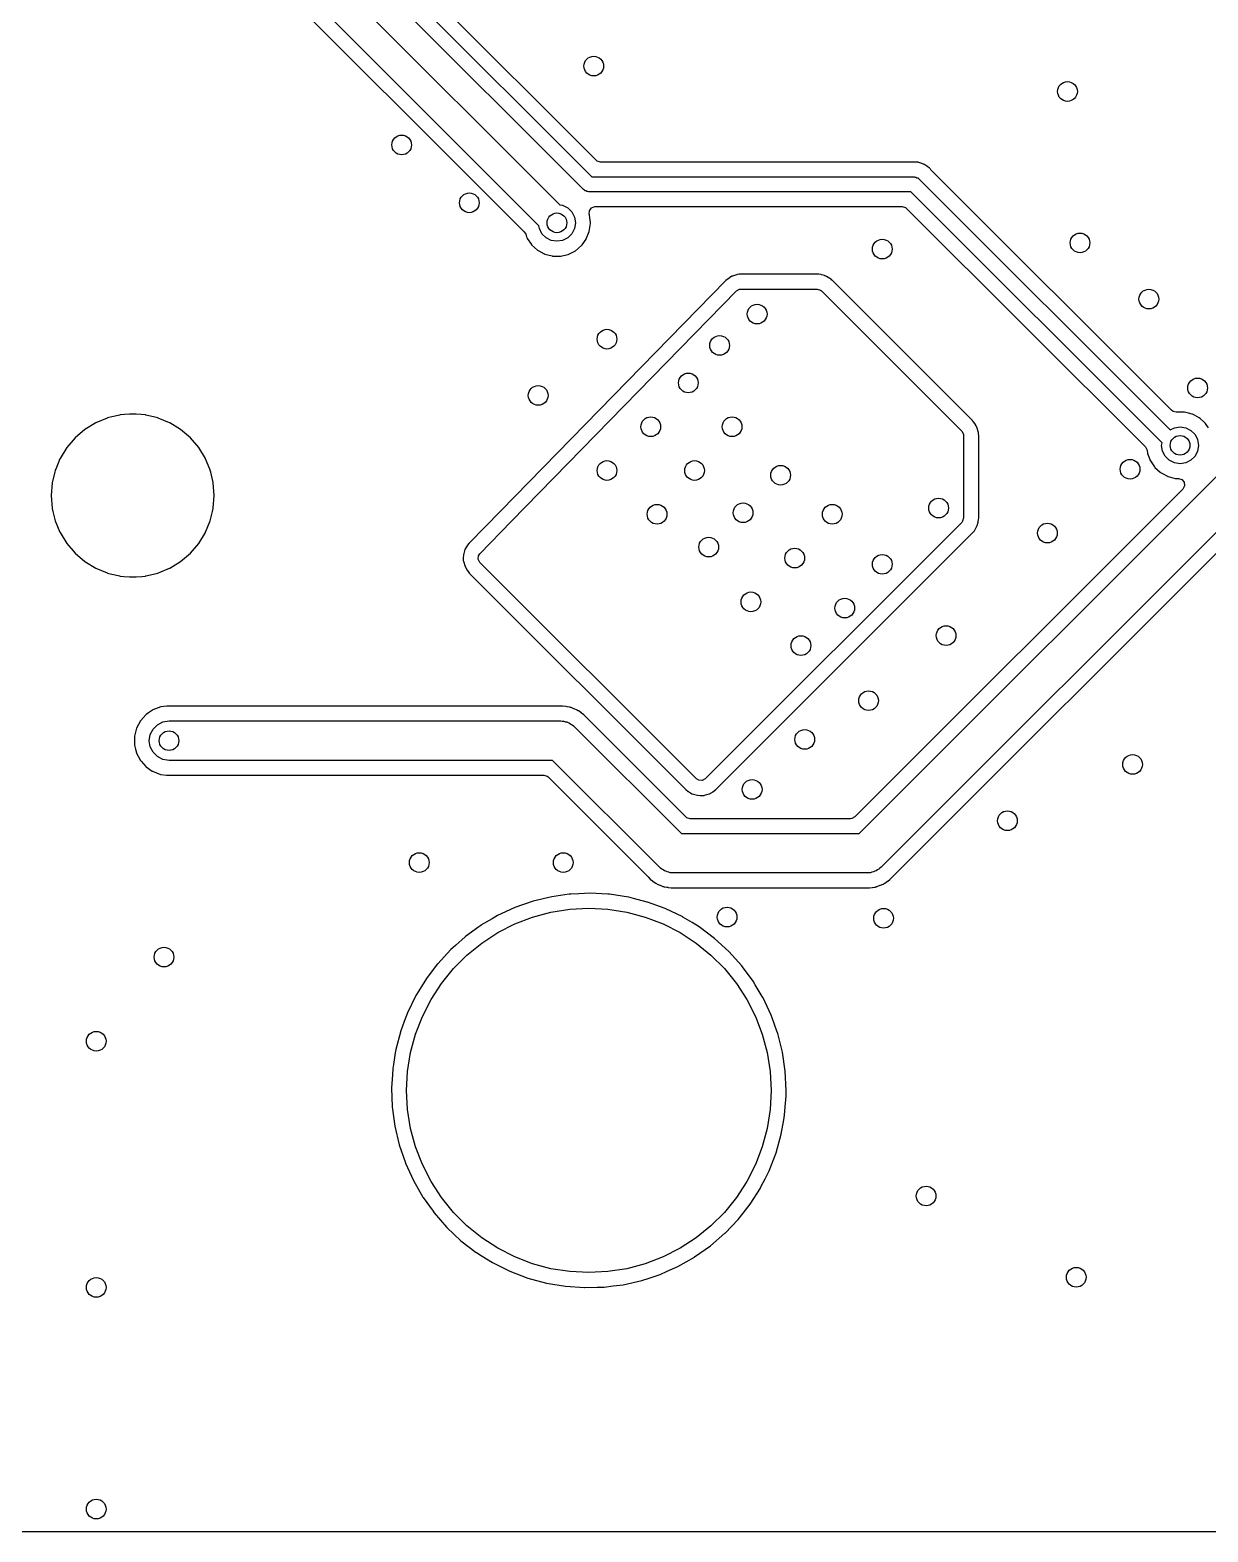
# Model space of a CAD drawing. Extents: x 4.14 to 8.56, y -5.31 to -1.77.
# Drawn here: x 5.459 to 6.4, y -5.314 to -4.113 of the extents above; entities that cross this region are included whole.
import ezdxf

# ---------------------------------------------------------------- set-up
doc = ezdxf.new("R2010")
doc.units = 0
doc.header["$MEASUREMENT"] = 0
doc.layers.add('BLACK', color=7, linetype='CONTINUOUS')

msp = doc.modelspace()

# ---------------------------------------------------------------- linework, layer by layer
at = {"layer": 'BLACK', "linetype": 'CONTINUOUS'}
for p, q in [((5.4992, -3.8695), (5.8823, -4.2526)), ((5.8656, -4.2693), (5.53206, -3.93577)), ((5.90134, -4.2404), (5.5945, -3.93356)), ((5.60565, -3.92801), (5.90796, -4.23031)), ((5.91141, -4.21703), (5.62184, -3.92746)), ((5.53557, -3.956), (5.81856, -4.239)), ((5.91223, -4.2177), (5.91141, -4.21703)), ((5.91491, -4.21848), (5.91223, -4.2177)), ((6.16278, -4.21848), (5.91491, -4.21848)), ((6.16311, -4.21847), (6.16278, -4.21848)), ((6.16339, -4.21839), (6.16311, -4.21847)), ((6.16563, -4.21848), (6.16339, -4.21839)), ((6.16583, -4.21848), (6.16563, -4.21848)), ((6.1679, -4.21848), (6.16583, -4.21848)), ((6.16816, -4.2185), (6.1679, -4.21848)), ((6.16843, -4.21859), (6.16816, -4.2185)), ((6.16872, -4.2186), (6.16843, -4.21859)), ((6.16843, -4.21859), (6.16843, -4.21859)), ((6.16907, -4.21872), (6.16872, -4.2186)), ((6.1709, -4.21937), (6.16907, -4.21872)), ((6.16907, -4.21872), (6.16907, -4.21872)), ((6.17104, -4.21942), (6.1709, -4.21937)), ((6.1721, -4.21975), (6.17104, -4.21942)), ((6.17289, -4.22), (6.1721, -4.21975)), ((6.17325, -4.22011), (6.17289, -4.22)), ((6.17289, -4.22), (6.17289, -4.22)), ((6.17348, -4.22027), (6.17325, -4.22011)), ((6.17375, -4.22037), (6.17348, -4.22027)), ((6.17405, -4.22059), (6.17375, -4.22037)), ((6.17561, -4.22174), (6.17405, -4.22059)), ((6.17405, -4.22059), (6.17405, -4.22059)), ((6.17573, -4.22183), (6.17561, -4.22174)), ((6.17733, -4.22293), (6.17573, -4.22183)), ((6.17763, -4.22315), (6.17733, -4.22293)), ((6.17733, -4.22293), (6.17733, -4.22293)), ((6.17786, -4.22344), (6.17763, -4.22315)), ((6.17846, -4.2242), (6.17786, -4.22344)), ((6.17786, -4.22344), (6.17786, -4.22344)), ((6.17885, -4.22463), (6.17846, -4.2242)), ((6.37107, -4.41685), (6.17885, -4.22463)), ((5.90796, -4.23031), (6.16535, -4.23031)), ((6.16535, -4.23031), (6.16611, -4.23052)), ((6.16611, -4.23052), (6.16688, -4.23052)), ((6.16688, -4.23052), (6.16756, -4.2309)), ((6.16756, -4.2309), (6.16831, -4.23111)), ((6.16831, -4.23111), (6.16886, -4.23166)), ((6.16886, -4.23166), (6.16953, -4.23204)), ((6.16953, -4.23204), (6.37004, -4.43255)), ((5.81856, -4.239), (5.81868, -4.23906)), ((5.81868, -4.23906), (5.82194, -4.24232)), ((5.82194, -4.24232), (5.822, -4.24244)), ((5.822, -4.24244), (5.85386, -4.27429)), ((5.90201, -4.24079), (5.90134, -4.2404)), ((5.90256, -4.24133), (5.90201, -4.24079)), ((5.90331, -4.24154), (5.90256, -4.24133)), ((5.90398, -4.24192), (5.90331, -4.24154)), ((5.90476, -4.24192), (5.90398, -4.24192)), ((5.90551, -4.24213), (5.90476, -4.24192)), ((6.16291, -4.24213), (5.90551, -4.24213)), ((6.36353, -4.44275), (6.16291, -4.24213)), ((5.8823, -4.2526), (5.88456, -4.25296)), ((5.88456, -4.25296), (5.88868, -4.25506)), ((5.88868, -4.25506), (5.89194, -4.25832)), ((5.89194, -4.25832), (5.89404, -4.26244)), ((5.89404, -4.26244), (5.89476, -4.267)), ((5.90585, -4.2601), (5.90598, -4.25731)), ((5.90591, -4.26033), (5.90585, -4.2601)), ((5.90602, -4.26061), (5.90591, -4.26033)), ((5.90598, -4.25731), (5.90759, -4.25503)), ((5.90632, -4.26313), (5.90602, -4.26061)), ((5.90759, -4.25503), (5.91019, -4.25398)), ((5.91019, -4.25398), (5.91067, -4.25396)), ((5.91067, -4.25396), (6.15595, -4.25396)), ((6.15595, -4.25396), (6.15863, -4.25474)), ((6.15863, -4.25474), (6.15946, -4.25541)), ((6.15946, -4.25541), (6.35024, -4.44619)), ((5.85386, -4.27429), (5.85501, -4.27609)), ((5.86596, -4.27156), (5.8656, -4.2693)), ((5.86806, -4.27568), (5.86596, -4.27156)), ((5.89404, -4.27156), (5.89194, -4.27568)), ((5.89476, -4.267), (5.89404, -4.27156)), ((5.90348, -4.27991), (5.90588, -4.27393)), ((5.90588, -4.27393), (5.90678, -4.26756)), ((5.90677, -4.26684), (5.90632, -4.26313)), ((5.90679, -4.267), (5.90677, -4.26684)), ((5.90678, -4.26756), (5.90679, -4.267)), ((5.85501, -4.27609), (5.85578, -4.2782)), ((5.85578, -4.2782), (5.85613, -4.27916)), ((5.85613, -4.27916), (5.8563, -4.27941)), ((5.8563, -4.27941), (5.8563, -4.27941)), ((5.8563, -4.27941), (5.85955, -4.28426)), ((5.85955, -4.28426), (5.85955, -4.28426)), ((5.85955, -4.28426), (5.85972, -4.28451)), ((5.85972, -4.28451), (5.86448, -4.28884)), ((5.87132, -4.27894), (5.86806, -4.27568)), ((5.87544, -4.28104), (5.87132, -4.27894)), ((5.88, -4.28176), (5.87544, -4.28104)), ((5.88456, -4.28104), (5.88, -4.28176)), ((5.88868, -4.27894), (5.88456, -4.28104)), ((5.89194, -4.27568), (5.88868, -4.27894)), ((5.89483, -4.28931), (5.89972, -4.28513)), ((5.89972, -4.28513), (5.90017, -4.28451)), ((5.90017, -4.28451), (5.9033, -4.28015)), ((5.9033, -4.28015), (5.90348, -4.27991)), ((5.9033, -4.28015), (5.9033, -4.28015)), ((5.86448, -4.28884), (5.86551, -4.2894)), ((5.86551, -4.2894), (5.86988, -4.29177)), ((5.86988, -4.29177), (5.86988, -4.29177)), ((5.86988, -4.29177), (5.87014, -4.29191)), ((5.87014, -4.29191), (5.87043, -4.29198)), ((5.87043, -4.29198), (5.87607, -4.29347)), ((5.87607, -4.29347), (5.87607, -4.29347)), ((5.87607, -4.29347), (5.87636, -4.29354)), ((5.87636, -4.29354), (5.87964, -4.29359)), ((5.87964, -4.29359), (5.8825, -4.29364)), ((5.8825, -4.29364), (5.8825, -4.29364)), ((5.8825, -4.29364), (5.8828, -4.29364)), ((5.8828, -4.29364), (5.88309, -4.29358)), ((5.88309, -4.29358), (5.88878, -4.29227)), ((5.88309, -4.29358), (5.88309, -4.29358)), ((5.88878, -4.29227), (5.88907, -4.29221)), ((5.88907, -4.29221), (5.89483, -4.28931)), ((6.01987, -4.30976), (6.01781, -4.31092)), ((6.02009, -4.30964), (6.01987, -4.30976)), ((6.01987, -4.30976), (6.01987, -4.30976)), ((6.02032, -4.30956), (6.02009, -4.30964)), ((6.02439, -4.30825), (6.02032, -4.30956)), ((6.02462, -4.30818), (6.02439, -4.30825)), ((6.02439, -4.30825), (6.02439, -4.30825)), ((6.02573, -4.30805), (6.02462, -4.30818)), ((6.0258, -4.30805), (6.02573, -4.30805)), ((6.02666, -4.308), (6.0258, -4.30805)), ((6.0258, -4.30805), (6.0258, -4.30805)), ((6.02709, -4.30797), (6.02666, -4.308)), ((6.08795, -4.30797), (6.02709, -4.30797)), ((6.08916, -4.30815), (6.08795, -4.30797)), ((6.09116, -4.30843), (6.08916, -4.30815)), ((6.09133, -4.30846), (6.09116, -4.30843)), ((6.09116, -4.30843), (6.09116, -4.30843)), ((6.09286, -4.30891), (6.09133, -4.30846)), ((6.09378, -4.30918), (6.09286, -4.30891)), ((6.09402, -4.30925), (6.09378, -4.30918)), ((6.09378, -4.30918), (6.09378, -4.30918)), ((6.09423, -4.30936), (6.09402, -4.30925)), ((6.09531, -4.30992), (6.09423, -4.30936)), ((6.09423, -4.30936), (6.09423, -4.30936)), ((6.09817, -4.31142), (6.09531, -4.30992)), ((6.01494, -4.31309), (5.83509, -4.49722)), ((5.84369, -4.50563), (6.02354, -4.32149)), ((6.01508, -4.31298), (6.01494, -4.31309)), ((6.01751, -4.31111), (6.01508, -4.31298)), ((6.01508, -4.31298), (6.01508, -4.31298)), ((6.01765, -4.31101), (6.01751, -4.31111)), ((6.01781, -4.31092), (6.01765, -4.31101)), ((6.01781, -4.31092), (6.01781, -4.31092)), ((6.02354, -4.32149), (6.02598, -4.32013)), ((6.02598, -4.32013), (6.02709, -4.32)), ((6.02709, -4.32), (6.08795, -4.32)), ((6.08795, -4.32), (6.09063, -4.32079)), ((6.09063, -4.32079), (6.09145, -4.32145)), ((6.09145, -4.32145), (6.20355, -4.43355)), ((6.099, -4.31209), (6.09817, -4.31142)), ((6.09905, -4.31213), (6.099, -4.31209)), ((6.09979, -4.3128), (6.09905, -4.31213)), ((6.09905, -4.31213), (6.09905, -4.31213)), ((6.09996, -4.31295), (6.09979, -4.3128)), ((6.21205, -4.42504), (6.09996, -4.31295)), ((6.37239, -4.4178), (6.37107, -4.41685)), ((6.37487, -4.41823), (6.37239, -4.4178)), ((6.37487, -4.41827), (6.37487, -4.41823)), ((6.37513, -4.41827), (6.37487, -4.41827)), ((6.3782, -4.41829), (6.37513, -4.41827)), ((6.37513, -4.41827), (6.37513, -4.41827)), ((6.38101, -4.4183), (6.3782, -4.41829)), ((6.38131, -4.4183), (6.38101, -4.4183)), ((6.38101, -4.4183), (6.38101, -4.4183)), ((6.3816, -4.41838), (6.38131, -4.4183)), ((6.38473, -4.41916), (6.3816, -4.41838)), ((6.3816, -4.41838), (6.3816, -4.41838)), ((5.51141, -4.42692), (5.50269, -4.43227)), ((5.51159, -4.42685), (5.51141, -4.42692)), ((5.52068, -4.42308), (5.51159, -4.42685)), ((5.51159, -4.42685), (5.51159, -4.42685)), ((5.52086, -4.42301), (5.52068, -4.42308)), ((5.52068, -4.42308), (5.52068, -4.42308)), ((5.52434, -4.42217), (5.52086, -4.42301)), ((5.53061, -4.42067), (5.52434, -4.42217)), ((5.5308, -4.42062), (5.53061, -4.42067)), ((5.53061, -4.42067), (5.53061, -4.42067)), ((5.53435, -4.42034), (5.5308, -4.42062)), ((5.53835, -4.42003), (5.53435, -4.42034)), ((5.53845, -4.42002), (5.53835, -4.42003)), ((5.53835, -4.42003), (5.53835, -4.42003)), ((5.54355, -4.42002), (5.53845, -4.42002)), ((5.54365, -4.42003), (5.54355, -4.42002)), ((5.54765, -4.42034), (5.54365, -4.42003)), ((5.54365, -4.42003), (5.54365, -4.42003)), ((5.5512, -4.42062), (5.54765, -4.42034)), ((5.55139, -4.42067), (5.5512, -4.42062)), ((5.55766, -4.42217), (5.55139, -4.42067)), ((5.55139, -4.42067), (5.55139, -4.42067)), ((5.56114, -4.42301), (5.55766, -4.42217)), ((5.56132, -4.42308), (5.56114, -4.42301)), ((5.57041, -4.42685), (5.56132, -4.42308)), ((5.56132, -4.42308), (5.56132, -4.42308)), ((5.57059, -4.42692), (5.57041, -4.42685)), ((5.57041, -4.42685), (5.57041, -4.42685)), ((5.57931, -4.43227), (5.57059, -4.42692)), ((6.21216, -4.42518), (6.21205, -4.42504)), ((6.21272, -4.42593), (6.21216, -4.42518)), ((6.21216, -4.42518), (6.21216, -4.42518)), ((6.2141, -4.42778), (6.21272, -4.42593)), ((6.21419, -4.42794), (6.2141, -4.42778)), ((6.21496, -4.42935), (6.21419, -4.42794)), ((6.21419, -4.42794), (6.21419, -4.42794)), ((6.21544, -4.43024), (6.21496, -4.42935)), ((6.21685, -4.43471), (6.21544, -4.43024)), ((6.37339, -4.43084), (6.37795, -4.43012)), ((6.37795, -4.43012), (6.38251, -4.43084)), ((6.38755, -4.41987), (6.38473, -4.41916)), ((6.38782, -4.42001), (6.38755, -4.41987)), ((6.38936, -4.42083), (6.38782, -4.42001)), ((6.38782, -4.42001), (6.38782, -4.42001)), ((6.39324, -4.42288), (6.38936, -4.42083)), ((6.39397, -4.42353), (6.39324, -4.42288)), ((6.39698, -4.42621), (6.39397, -4.42353)), ((6.39805, -4.42717), (6.39698, -4.42621)), ((6.39822, -4.42741), (6.39805, -4.42717)), ((6.4006, -4.43088), (6.39822, -4.42741)), ((6.39822, -4.42741), (6.39822, -4.42741)), ((5.49491, -4.43891), (5.48827, -4.44669)), ((5.50269, -4.43227), (5.49491, -4.43891)), ((5.58709, -4.43891), (5.57931, -4.43227)), ((5.59373, -4.44669), (5.58709, -4.43891)), ((6.20355, -4.43355), (6.20489, -4.436)), ((6.20489, -4.436), (6.205, -4.43705)), ((6.205, -4.43705), (6.205, -4.50295)), ((6.21696, -4.43577), (6.21685, -4.43471)), ((6.21703, -4.43705), (6.21696, -4.43577)), ((6.21703, -4.50295), (6.21703, -4.43705)), ((6.37004, -4.43255), (6.37339, -4.43084)), ((6.38251, -4.43084), (6.38663, -4.43294)), ((6.38663, -4.43294), (6.3899, -4.4362)), ((6.3899, -4.4362), (6.39199, -4.44032)), ((6.39199, -4.44032), (6.39272, -4.44488)), ((5.48827, -4.44669), (5.48292, -4.45541)), ((5.59908, -4.45541), (5.59373, -4.44669)), ((6.12148, -4.75525), (6.42655, -4.45018)), ((6.35024, -4.44619), (6.35158, -4.44865)), ((6.35158, -4.44865), (6.35167, -4.44916)), ((6.35167, -4.44916), (6.35187, -4.451)), ((6.35187, -4.451), (6.35197, -4.45128)), ((6.35197, -4.45128), (6.35197, -4.45128)), ((6.35197, -4.45128), (6.35348, -4.45541)), ((6.36319, -4.44488), (6.36353, -4.44275)), ((6.36391, -4.44944), (6.36319, -4.44488)), ((6.36601, -4.45356), (6.36391, -4.44944)), ((6.36927, -4.45683), (6.36601, -4.45356)), ((6.3899, -4.45356), (6.38663, -4.45683)), ((6.39199, -4.44944), (6.3899, -4.45356)), ((6.39272, -4.44488), (6.39199, -4.44944)), ((5.47867, -4.46626), (5.47667, -4.47461)), ((5.47901, -4.46486), (5.47867, -4.46626)), ((5.47945, -4.4638), (5.47901, -4.46486)), ((5.48285, -4.45559), (5.47945, -4.4638)), ((5.48292, -4.45541), (5.48285, -4.45559)), ((5.48285, -4.45559), (5.48285, -4.45559)), ((5.59915, -4.45559), (5.59908, -4.45541)), ((5.60255, -4.4638), (5.59915, -4.45559)), ((5.59915, -4.45559), (5.59915, -4.45559)), ((5.60299, -4.46486), (5.60255, -4.4638)), ((5.60333, -4.46626), (5.60299, -4.46486)), ((5.60533, -4.47461), (5.60333, -4.46626)), ((6.35348, -4.45541), (6.35408, -4.45704)), ((6.35408, -4.45704), (6.35425, -4.45729)), ((6.35425, -4.45729), (6.35425, -4.45729)), ((6.35425, -4.45729), (6.35751, -4.46214)), ((6.35751, -4.46214), (6.35751, -4.46214)), ((6.35751, -4.46214), (6.35767, -4.46239)), ((6.35767, -4.46239), (6.35789, -4.46259)), ((6.35789, -4.46259), (6.36196, -4.46629)), ((6.36196, -4.46629), (6.36243, -4.46672)), ((6.36243, -4.46672), (6.36392, -4.46752)), ((6.37339, -4.45892), (6.36927, -4.45683)), ((6.37795, -4.45965), (6.37339, -4.45892)), ((6.38251, -4.45892), (6.37795, -4.45965)), ((6.38663, -4.45683), (6.38251, -4.45892)), ((5.47662, -4.4748), (5.47582, -4.485)), ((5.47667, -4.47461), (5.47662, -4.4748)), ((5.47667, -4.47461), (5.47667, -4.47461)), ((5.60538, -4.4748), (5.60533, -4.47461)), ((5.60533, -4.47461), (5.60533, -4.47461)), ((5.60618, -4.485), (5.60538, -4.4748)), ((6.36392, -4.46752), (6.36783, -4.46965)), ((6.36783, -4.46965), (6.36783, -4.46965)), ((6.36783, -4.46965), (6.36809, -4.46979)), ((6.36809, -4.46979), (6.36838, -4.46987)), ((6.36838, -4.46987), (6.37403, -4.47135)), ((6.37403, -4.47135), (6.37403, -4.47135)), ((6.37403, -4.47135), (6.37432, -4.47142)), ((6.37432, -4.47142), (6.3762, -4.47145)), ((6.3762, -4.47145), (6.37664, -4.47146)), ((6.37664, -4.47146), (6.37931, -4.47229)), ((6.37931, -4.47229), (6.38111, -4.47443)), ((6.38146, -4.4772), (6.38007, -4.47993)), ((6.38111, -4.47443), (6.38146, -4.4772)), ((5.47582, -4.485), (5.47662, -4.4952)), ((5.60538, -4.4952), (5.60618, -4.485)), ((6.38007, -4.47993), (6.11803, -4.74197)), ((6.44071, -4.48056), (6.13914, -4.78214)), ((5.47662, -4.4952), (5.47667, -4.49539)), ((5.47667, -4.49539), (5.47667, -4.49539)), ((5.47667, -4.49539), (5.47724, -4.49779)), ((5.47724, -4.49779), (5.47901, -4.50514)), ((5.60299, -4.50514), (5.60476, -4.49779)), ((5.60476, -4.49779), (5.60533, -4.49539)), ((5.60533, -4.49539), (5.60538, -4.4952)), ((5.60533, -4.49539), (5.60533, -4.49539)), ((5.83509, -4.49722), (5.80982, -4.52309)), ((5.47901, -4.50514), (5.47908, -4.50532)), ((5.47908, -4.50532), (5.47908, -4.50532)), ((5.47908, -4.50532), (5.48284, -4.51439)), ((5.48284, -4.51439), (5.48292, -4.51459)), ((5.48292, -4.51459), (5.48827, -4.52331)), ((5.59373, -4.52331), (5.59908, -4.51459)), ((5.59908, -4.51459), (5.59916, -4.51439)), ((5.59916, -4.51439), (5.60292, -4.50532)), ((5.60292, -4.50532), (5.60299, -4.50514)), ((5.60292, -4.50532), (5.60292, -4.50532)), ((5.81843, -4.53149), (5.84369, -4.50563)), ((6.20355, -4.50645), (5.99851, -4.71149)), ((6.14818, -4.78982), (6.43228, -4.50573)), ((6.20421, -4.50563), (6.20355, -4.50645)), ((6.205, -4.50295), (6.20421, -4.50563)), ((6.2121, -4.51491), (6.21287, -4.51405)), ((6.21287, -4.51405), (6.21291, -4.514)), ((6.21287, -4.51405), (6.21287, -4.51405)), ((6.21291, -4.514), (6.21358, -4.51317)), ((6.21358, -4.51317), (6.21575, -4.50902)), ((6.21575, -4.50902), (6.21654, -4.50633)), ((6.21654, -4.50633), (6.21663, -4.50573)), ((6.21663, -4.50573), (6.21683, -4.50435)), ((6.21683, -4.50435), (6.21703, -4.50295)), ((5.48827, -4.52331), (5.49491, -4.53109)), ((5.58709, -4.53109), (5.59373, -4.52331)), ((5.80721, -4.52672), (5.80717, -4.52678)), ((5.8082, -4.52516), (5.80721, -4.52672)), ((5.80827, -4.52505), (5.8082, -4.52516)), ((5.8082, -4.52516), (5.8082, -4.52516)), ((5.80982, -4.52309), (5.80827, -4.52505)), ((6.00701, -4.72), (6.21205, -4.51496)), ((6.21205, -4.51496), (6.2121, -4.51491)), ((5.49491, -4.53109), (5.50269, -4.53773)), ((5.50269, -4.53773), (5.51141, -4.54308)), ((5.57059, -4.54308), (5.57931, -4.53773)), ((5.57931, -4.53773), (5.58233, -4.53516)), ((5.58233, -4.53516), (5.58709, -4.53109)), ((5.80533, -4.53237), (5.80513, -4.53516)), ((5.80513, -4.53516), (5.80513, -4.53528)), ((5.80513, -4.53528), (5.80519, -4.53706)), ((5.80513, -4.53528), (5.80513, -4.53528)), ((5.80519, -4.53706), (5.8052, -4.53758)), ((5.8052, -4.53758), (5.80657, -4.54178)), ((5.80645, -4.52809), (5.80533, -4.53237)), ((5.80711, -4.52689), (5.80645, -4.52809)), ((5.80713, -4.52685), (5.80711, -4.52689)), ((5.80717, -4.52678), (5.80713, -4.52685)), ((5.80713, -4.52685), (5.80713, -4.52685)), ((5.81713, -4.53601), (5.81733, -4.53323)), ((5.81847, -4.53847), (5.81713, -4.53601)), ((5.81733, -4.53323), (5.81843, -4.53149)), ((5.99149, -4.71149), (5.81847, -4.53847)), ((5.51141, -4.54308), (5.51159, -4.54315)), ((5.51159, -4.54315), (5.51159, -4.54315)), ((5.51159, -4.54315), (5.52047, -4.54683)), ((5.52047, -4.54683), (5.52086, -4.54699)), ((5.52086, -4.54699), (5.52434, -4.54783)), ((5.52434, -4.54783), (5.53061, -4.54933)), ((5.53061, -4.54933), (5.53061, -4.54933)), ((5.53061, -4.54933), (5.5308, -4.54938)), ((5.5308, -4.54938), (5.53378, -4.54961)), ((5.53378, -4.54961), (5.53835, -4.54997)), ((5.53835, -4.54997), (5.53835, -4.54997)), ((5.53835, -4.54997), (5.53845, -4.54998)), ((5.53845, -4.54998), (5.54355, -4.54998)), ((5.54355, -4.54998), (5.54365, -4.54997)), ((5.54365, -4.54997), (5.54822, -4.54961)), ((5.54365, -4.54997), (5.54365, -4.54997)), ((5.54822, -4.54961), (5.5512, -4.54938)), ((5.5512, -4.54938), (5.55139, -4.54933)), ((5.55139, -4.54933), (5.55766, -4.54783)), ((5.55139, -4.54933), (5.55139, -4.54933)), ((5.55766, -4.54783), (5.56114, -4.54699)), ((5.56114, -4.54699), (5.56153, -4.54683)), ((5.56153, -4.54683), (5.57041, -4.54315)), ((5.57041, -4.54315), (5.57059, -4.54308)), ((5.57041, -4.54315), (5.57041, -4.54315)), ((5.80657, -4.54178), (5.80791, -4.54423)), ((5.80791, -4.54423), (5.80802, -4.54437)), ((5.80802, -4.54437), (5.80986, -4.54683)), ((5.80986, -4.54683), (5.80986, -4.54683)), ((5.80986, -4.54683), (5.80996, -4.54697)), ((5.80996, -4.54697), (5.98299, -4.72)), ((5.55353, -4.65885), (5.55163, -4.66016)), ((5.55688, -4.65655), (5.55353, -4.65885)), ((5.55713, -4.65638), (5.55688, -4.65655)), ((5.56337, -4.65402), (5.55713, -4.65638)), ((5.56833, -4.65342), (5.56337, -4.65402)), ((5.88204, -4.65342), (5.56833, -4.65342)), ((5.88233, -4.65341), (5.88204, -4.65342)), ((5.88445, -4.65329), (5.88233, -4.65341)), ((5.88474, -4.65327), (5.88445, -4.65329)), ((5.88445, -4.65329), (5.88445, -4.65329)), ((5.88504, -4.65333), (5.88474, -4.65327)), ((5.88719, -4.65373), (5.88504, -4.65333)), ((5.88744, -4.65377), (5.88719, -4.65373)), ((5.88815, -4.65386), (5.88744, -4.65377)), ((5.88991, -4.65409), (5.88815, -4.65386)), ((5.89019, -4.6542), (5.88991, -4.65409)), ((5.89032, -4.65423), (5.89019, -4.6542)), ((5.89088, -4.6544), (5.89032, -4.65423)), ((5.89101, -4.65444), (5.89088, -4.6544)), ((5.89131, -4.65449), (5.89101, -4.65444)), ((5.89357, -4.65551), (5.89131, -4.65449)), ((5.89381, -4.65561), (5.89357, -4.65551)), ((5.89613, -4.65652), (5.89381, -4.65561)), ((5.89637, -4.65669), (5.89613, -4.65652)), ((5.89649, -4.65675), (5.89637, -4.65669)), ((5.897, -4.65704), (5.89649, -4.65675)), ((5.89712, -4.65711), (5.897, -4.65704)), ((5.89739, -4.65724), (5.89712, -4.65711)), ((5.89763, -4.65742), (5.89739, -4.65724)), ((5.89935, -4.65877), (5.89763, -4.65742)), ((5.89763, -4.65742), (5.89763, -4.65742)), ((5.89956, -4.65893), (5.89935, -4.65877)), ((5.54719, -4.66514), (5.54406, -4.67104)), ((5.54739, -4.66492), (5.54719, -4.66514)), ((5.55143, -4.66038), (5.54739, -4.66492)), ((5.54739, -4.66492), (5.54739, -4.66492)), ((5.55163, -4.66016), (5.55143, -4.66038)), ((5.55143, -4.66038), (5.55143, -4.66038)), ((5.55726, -4.67174), (5.56074, -4.66826)), ((5.56074, -4.66826), (5.56513, -4.66602)), ((5.56513, -4.66602), (5.57, -4.66525)), ((5.57, -4.66525), (5.883, -4.66525)), ((5.883, -4.66525), (5.88422, -4.66545)), ((5.88422, -4.66545), (5.88546, -4.66545)), ((5.88546, -4.66545), (5.88664, -4.66583)), ((5.88664, -4.66583), (5.88787, -4.66602)), ((5.88787, -4.66602), (5.88897, -4.66659)), ((5.88897, -4.66659), (5.89015, -4.66697)), ((5.89015, -4.66697), (5.89115, -4.6677)), ((5.89115, -4.6677), (5.89226, -4.66826)), ((5.89226, -4.66826), (5.89313, -4.66914)), ((5.89313, -4.66914), (5.89414, -4.66986)), ((5.89414, -4.66986), (5.97952, -4.75525)), ((5.90159, -4.66035), (5.89956, -4.65893)), ((5.90179, -4.66058), (5.90159, -4.66035)), ((5.90307, -4.66205), (5.90179, -4.66058)), ((5.9033, -4.6623), (5.90307, -4.66205)), ((5.98297, -4.74197), (5.9033, -4.6623)), ((5.54243, -4.6797), (5.5424, -4.68419)), ((5.54244, -4.67782), (5.54243, -4.6797)), ((5.54406, -4.67104), (5.54244, -4.67752)), ((5.54244, -4.67752), (5.54244, -4.67782)), ((5.54244, -4.67782), (5.54244, -4.67782)), ((5.55425, -4.681), (5.55502, -4.67613)), ((5.55502, -4.68587), (5.55425, -4.681)), ((5.55502, -4.67613), (5.55726, -4.67174)), ((5.5424, -4.68419), (5.54247, -4.68448)), ((5.54247, -4.68448), (5.54247, -4.68448)), ((5.54247, -4.68448), (5.54327, -4.6878)), ((5.54327, -4.6878), (5.54396, -4.69068)), ((5.54396, -4.69068), (5.5441, -4.69095)), ((5.5441, -4.69095), (5.5441, -4.69095)), ((5.5441, -4.69095), (5.54689, -4.69635)), ((5.55726, -4.69026), (5.55502, -4.68587)), ((5.56074, -4.69374), (5.55726, -4.69026)), ((5.56513, -4.69598), (5.56074, -4.69374)), ((5.54689, -4.69635), (5.54702, -4.69662)), ((5.54702, -4.69662), (5.54722, -4.69684)), ((5.54722, -4.69684), (5.54722, -4.69684)), ((5.54722, -4.69684), (5.54764, -4.69732)), ((5.54764, -4.69732), (5.55141, -4.70165)), ((5.55141, -4.70165), (5.55166, -4.70182)), ((5.55166, -4.70182), (5.55663, -4.70531)), ((5.55663, -4.70531), (5.55663, -4.70531)), ((5.55663, -4.70531), (5.55687, -4.70548)), ((5.55687, -4.70548), (5.56309, -4.70791)), ((5.57, -4.69675), (5.56513, -4.69598)), ((5.87648, -4.69675), (5.57, -4.69675)), ((5.96186, -4.78214), (5.87648, -4.69675)), ((5.56309, -4.70791), (5.56339, -4.70795)), ((5.56339, -4.70795), (5.56339, -4.70795)), ((5.56339, -4.70795), (5.56802, -4.70856)), ((5.56802, -4.70856), (5.56818, -4.70858)), ((5.56818, -4.70858), (5.86952, -4.70858)), ((5.86952, -4.70858), (5.8722, -4.70937)), ((5.8722, -4.70937), (5.87303, -4.71003)), ((5.87303, -4.71003), (5.9527, -4.7897)), ((5.99327, -4.71263), (5.99149, -4.71149)), ((5.99605, -4.71283), (5.99327, -4.71263)), ((5.99851, -4.71149), (5.99605, -4.71283)), ((5.98299, -4.72), (5.98499, -4.72161)), ((5.98499, -4.72161), (5.9851, -4.72168)), ((5.9851, -4.72168), (5.9851, -4.72168)), ((5.9851, -4.72168), (5.98567, -4.72205)), ((5.98567, -4.72205), (5.98676, -4.72275)), ((5.98676, -4.72275), (5.98683, -4.72279)), ((5.98683, -4.72279), (5.98683, -4.72279)), ((5.98683, -4.72279), (5.98786, -4.72336)), ((5.98786, -4.72336), (5.98786, -4.72336)), ((5.98786, -4.72336), (5.98813, -4.72351)), ((5.98813, -4.72351), (5.99241, -4.72463)), ((5.99241, -4.72463), (5.99435, -4.72477)), ((5.99435, -4.72477), (5.99507, -4.72482)), ((5.99507, -4.72482), (5.99507, -4.72482)), ((5.99507, -4.72482), (5.9952, -4.72483)), ((5.9952, -4.72483), (5.99532, -4.72483)), ((5.99532, -4.72483), (5.99726, -4.72477)), ((5.99532, -4.72483), (5.99532, -4.72483)), ((5.99726, -4.72477), (5.99762, -4.72476)), ((5.99726, -4.72477), (5.99726, -4.72477)), ((5.99762, -4.72476), (5.99796, -4.72465)), ((5.99796, -4.72465), (6.0016, -4.72346)), ((6.0016, -4.72346), (6.00182, -4.72339)), ((6.00182, -4.72339), (6.00427, -4.72205)), ((6.00427, -4.72205), (6.00465, -4.72177)), ((6.00465, -4.72177), (6.00687, -4.7201)), ((6.00687, -4.7201), (6.00701, -4.72)), ((6.00687, -4.7201), (6.00687, -4.7201)), ((5.9838, -4.74263), (5.98297, -4.74197)), ((5.98648, -4.74342), (5.9838, -4.74263)), ((6.11803, -4.74197), (6.11558, -4.74331)), ((6.11452, -4.74342), (5.98648, -4.74342)), ((6.11558, -4.74331), (6.11452, -4.74342)), ((5.97952, -4.75525), (6.12148, -4.75525)), ((5.9527, -4.7897), (5.95293, -4.78995)), ((5.95293, -4.78995), (5.95441, -4.79165)), ((5.96287, -4.78286), (5.96186, -4.78214)), ((5.96374, -4.78374), (5.96287, -4.78286)), ((5.96485, -4.7843), (5.96374, -4.78374)), ((5.96585, -4.78503), (5.96485, -4.7843)), ((5.96703, -4.78541), (5.96585, -4.78503)), ((5.96813, -4.78598), (5.96703, -4.78541)), ((5.96936, -4.78617), (5.96813, -4.78598)), ((5.97054, -4.78655), (5.96936, -4.78617)), ((5.97178, -4.78655), (5.97054, -4.78655)), ((5.973, -4.78675), (5.97178, -4.78655)), ((6.128, -4.78675), (5.973, -4.78675)), ((6.12922, -4.78655), (6.128, -4.78675)), ((6.13046, -4.78655), (6.12922, -4.78655)), ((6.13164, -4.78617), (6.13046, -4.78655)), ((6.13287, -4.78598), (6.13164, -4.78617)), ((6.13397, -4.78541), (6.13287, -4.78598)), ((6.13515, -4.78503), (6.13397, -4.78541)), ((6.13615, -4.7843), (6.13515, -4.78503)), ((6.13726, -4.78374), (6.13615, -4.7843)), ((6.13813, -4.78286), (6.13726, -4.78374)), ((6.13914, -4.78214), (6.13813, -4.78286)), ((6.14637, -4.79184), (6.14798, -4.79003)), ((6.14798, -4.79003), (6.14818, -4.78982)), ((5.90661, -4.80294), (5.90649, -4.80295)), ((5.92067, -4.80373), (5.90661, -4.80294)), ((5.95441, -4.79165), (5.95644, -4.79307)), ((5.95644, -4.79307), (5.95665, -4.79323)), ((5.95665, -4.79323), (5.95861, -4.79476)), ((5.95861, -4.79476), (5.95888, -4.79489)), ((5.95888, -4.79489), (5.959, -4.79496)), ((5.959, -4.79496), (5.95951, -4.79525)), ((5.95951, -4.79525), (5.95963, -4.79531)), ((5.95963, -4.79531), (5.95987, -4.79548)), ((5.95987, -4.79548), (5.96015, -4.79559)), ((5.96015, -4.79559), (5.96015, -4.79559)), ((5.96015, -4.79559), (5.96219, -4.79639)), ((5.96219, -4.79639), (5.96243, -4.79649)), ((5.96243, -4.79649), (5.96255, -4.79654)), ((5.96255, -4.79654), (5.96469, -4.79751)), ((5.96469, -4.79751), (5.96499, -4.79756)), ((5.96499, -4.79756), (5.96511, -4.7976)), ((5.96511, -4.7976), (5.96568, -4.79777)), ((5.96568, -4.79777), (5.96581, -4.7978)), ((5.96581, -4.7978), (5.96609, -4.79791)), ((5.96609, -4.79791), (5.96785, -4.79814)), ((5.96785, -4.79814), (5.96856, -4.79823)), ((5.96856, -4.79823), (5.96881, -4.79827)), ((5.96881, -4.79827), (5.96904, -4.79832)), ((5.96904, -4.79832), (5.97126, -4.79873)), ((5.97126, -4.79873), (5.97155, -4.79871)), ((5.97155, -4.79871), (5.97367, -4.79859)), ((5.97155, -4.79871), (5.97155, -4.79871)), ((5.97367, -4.79859), (5.97396, -4.79858)), ((5.97396, -4.79858), (6.12687, -4.79858)), ((6.12687, -4.79858), (6.12721, -4.79859)), ((6.12721, -4.79859), (6.12916, -4.79872)), ((6.12916, -4.79872), (6.12916, -4.79872)), ((6.12916, -4.79872), (6.12945, -4.79874)), ((6.12945, -4.79874), (6.12975, -4.79869)), ((6.12975, -4.79869), (6.1319, -4.79832)), ((6.12975, -4.79869), (6.12975, -4.79869)), ((6.1319, -4.79832), (6.13216, -4.79828)), ((6.13216, -4.79828), (6.13375, -4.79809)), ((6.13375, -4.79809), (6.13463, -4.79798)), ((6.13463, -4.79798), (6.13491, -4.79787)), ((6.13491, -4.79787), (6.13504, -4.79784)), ((6.13504, -4.79784), (6.13561, -4.79769)), ((6.13561, -4.79769), (6.13573, -4.79765)), ((6.13573, -4.79765), (6.13603, -4.7976)), ((6.13603, -4.7976), (6.1365, -4.79739)), ((6.1365, -4.79739), (6.13831, -4.7966)), ((6.13831, -4.7966), (6.13855, -4.7965)), ((6.13855, -4.7965), (6.14059, -4.79573)), ((6.14059, -4.79573), (6.14087, -4.79562)), ((6.14059, -4.79573), (6.14059, -4.79573)), ((6.14087, -4.79562), (6.14112, -4.79545)), ((6.14112, -4.79545), (6.14124, -4.79539)), ((6.14124, -4.79539), (6.14175, -4.7951)), ((6.14175, -4.7951), (6.14187, -4.79503)), ((6.14187, -4.79503), (6.14214, -4.79491)), ((6.14214, -4.79491), (6.14411, -4.7934)), ((6.14411, -4.7934), (6.14432, -4.79325)), ((6.14432, -4.79325), (6.14613, -4.79201)), ((6.14613, -4.79201), (6.14637, -4.79184)), ((6.14613, -4.79201), (6.14613, -4.79201)), ((5.84594, -4.81465), (5.83256, -4.82083)), ((5.84644, -4.81442), (5.84594, -4.81465)), ((5.86099, -4.80936), (5.84644, -4.81442)), ((5.87596, -4.80573), (5.86099, -4.80936)), ((5.88974, -4.8038), (5.87596, -4.80573)), ((5.8911, -4.80361), (5.88974, -4.8038)), ((5.89122, -4.80359), (5.8911, -4.80361)), ((5.8911, -4.80361), (5.8911, -4.80361)), ((5.8974, -4.80333), (5.89122, -4.80359)), ((5.90649, -4.80295), (5.8974, -4.80333)), ((5.90649, -4.80295), (5.90649, -4.80295)), ((5.92187, -4.8038), (5.92067, -4.80373)), ((5.92199, -4.8038), (5.92187, -4.8038)), ((5.92187, -4.8038), (5.92187, -4.8038)), ((5.93722, -4.80616), (5.92199, -4.8038)), ((5.93734, -4.80619), (5.93722, -4.80616)), ((5.94114, -4.80717), (5.93734, -4.80619)), ((5.93734, -4.80619), (5.93734, -4.80619)), ((5.95214, -4.80999), (5.94114, -4.80717)), ((5.95226, -4.81003), (5.95214, -4.80999)), ((5.96651, -4.81522), (5.95226, -4.81003)), ((5.95226, -4.81003), (5.95226, -4.81003)), ((5.82818, -4.82339), (5.81927, -4.82862)), ((5.83245, -4.82088), (5.82818, -4.82339)), ((5.83256, -4.82083), (5.83245, -4.82088)), ((5.83256, -4.82083), (5.83256, -4.82083)), ((5.84626, -4.82755), (5.8605, -4.82209)), ((5.8605, -4.82209), (5.87523, -4.81814)), ((5.87523, -4.81814), (5.89029, -4.81576)), ((5.89029, -4.81576), (5.90551, -4.81496)), ((5.90551, -4.81496), (5.92074, -4.81576)), ((5.92074, -4.81576), (5.9358, -4.81814)), ((5.9358, -4.81814), (5.95053, -4.82209)), ((5.95053, -4.82209), (5.96476, -4.82755)), ((5.96662, -4.81526), (5.96651, -4.81522)), ((5.96651, -4.81522), (5.96651, -4.81522)), ((5.98051, -4.82192), (5.96662, -4.81526)), ((5.98062, -4.82198), (5.98051, -4.82192)), ((5.98795, -4.82642), (5.98062, -4.82198)), ((5.98062, -4.82198), (5.98062, -4.82198)), ((5.99369, -4.8299), (5.98795, -4.82642)), ((5.80661, -4.83782), (5.79883, -4.84472)), ((5.8067, -4.83774), (5.80661, -4.83782)), ((5.80661, -4.83782), (5.80661, -4.83782)), ((5.8068, -4.83767), (5.8067, -4.83774)), ((5.81758, -4.82984), (5.8068, -4.83767)), ((5.8068, -4.83767), (5.8068, -4.83767)), ((5.81917, -4.82868), (5.81758, -4.82984)), ((5.81927, -4.82862), (5.81917, -4.82868)), ((5.81927, -4.82862), (5.81927, -4.82862)), ((5.81989, -4.84278), (5.83268, -4.83448)), ((5.83268, -4.83448), (5.84626, -4.82755)), ((5.96476, -4.82755), (5.97835, -4.83448)), ((5.97835, -4.83448), (5.99113, -4.84278)), ((6.00603, -4.83913), (5.99369, -4.8299)), ((5.79518, -4.84796), (5.78471, -4.85927)), ((5.79883, -4.84472), (5.79518, -4.84796)), ((5.80804, -4.85238), (5.81989, -4.84278)), ((5.99113, -4.84278), (6.00298, -4.85238)), ((6.0174, -4.84952), (6.00603, -4.83913)), ((6.02771, -4.86097), (6.0174, -4.84952)), ((5.78464, -4.85936), (5.77555, -4.87135)), ((5.78471, -4.85927), (5.78464, -4.85936)), ((5.79726, -4.86316), (5.80804, -4.85238)), ((6.00298, -4.85238), (6.01377, -4.86316)), ((6.02778, -4.86106), (6.02771, -4.86097)), ((6.02841, -4.8619), (6.02778, -4.86106)), ((6.02778, -4.86106), (6.02778, -4.86106)), ((6.03686, -4.87337), (6.02841, -4.8619)), ((5.7754, -4.87154), (5.77257, -4.87614)), ((5.77555, -4.87135), (5.7754, -4.87154)), ((5.78766, -4.87501), (5.79726, -4.86316)), ((6.01377, -4.86316), (6.02336, -4.87501)), ((6.03851, -4.87614), (6.03686, -4.87337)), ((5.76733, -4.88466), (5.76057, -4.89851)), ((5.76959, -4.88098), (5.76733, -4.88466)), ((5.77257, -4.87614), (5.76959, -4.88098)), ((5.77936, -4.8878), (5.78766, -4.87501)), ((6.02336, -4.87501), (6.03167, -4.8878)), ((6.04408, -4.88548), (6.03851, -4.87614)), ((6.04474, -4.8866), (6.04408, -4.88548)), ((6.0513, -4.90054), (6.04474, -4.8866)), ((5.76053, -4.89862), (5.75794, -4.90559)), ((5.76057, -4.89851), (5.76053, -4.89862)), ((5.76053, -4.89862), (5.76053, -4.89862)), ((5.77244, -4.90138), (5.77936, -4.8878)), ((6.03167, -4.8878), (6.03859, -4.90138)), ((5.75794, -4.90559), (5.7552, -4.91295)), ((5.76697, -4.91562), (5.77244, -4.90138)), ((6.03859, -4.90138), (6.04405, -4.91562)), ((6.052, -4.9025), (6.0513, -4.90054)), ((6.05582, -4.91323), (6.052, -4.9025)), ((5.7552, -4.91295), (5.75127, -4.92784)), ((5.76303, -4.93034), (5.76697, -4.91562)), ((6.04405, -4.91562), (6.048, -4.93034)), ((6.05647, -4.91505), (6.05582, -4.91323)), ((6.0602, -4.93), (6.05647, -4.91505)), ((5.75084, -4.93048), (5.7493, -4.93997)), ((5.75127, -4.92784), (5.75084, -4.93048)), ((5.76064, -4.9454), (5.76303, -4.93034)), ((6.048, -4.93034), (6.05038, -4.9454)), ((6.06245, -4.94524), (6.0602, -4.93)), ((5.7488, -4.94317), (5.74848, -4.94822)), ((5.7493, -4.93997), (5.7488, -4.94305)), ((5.7488, -4.94305), (5.7488, -4.94317)), ((5.7488, -4.94317), (5.7488, -4.94317)), ((5.75984, -4.96063), (5.76064, -4.9454)), ((6.05038, -4.9454), (6.05118, -4.96063)), ((6.0632, -4.96063), (6.06245, -4.94524)), ((5.74848, -4.94822), (5.74784, -4.95843)), ((5.74784, -4.95843), (5.74837, -4.97383)), ((5.76064, -4.97586), (5.75984, -4.96063)), ((6.05118, -4.96063), (6.05038, -4.97586)), ((6.06246, -4.97383), (6.06313, -4.96511)), ((6.06313, -4.96511), (6.06314, -4.96503)), ((6.06313, -4.96511), (6.06313, -4.96511)), ((6.06314, -4.96503), (6.0632, -4.96063)), ((5.74837, -4.97383), (5.74839, -4.97395)), ((5.74839, -4.97395), (5.74839, -4.97395)), ((5.74839, -4.97395), (5.74861, -4.97557)), ((5.74861, -4.97557), (5.75041, -4.9891)), ((5.76303, -4.99092), (5.76064, -4.97586)), ((6.05038, -4.97586), (6.048, -4.99092)), ((6.06132, -4.98402), (6.06194, -4.98051)), ((6.06194, -4.98051), (6.06196, -4.98039)), ((6.06194, -4.98051), (6.06194, -4.98051)), ((6.06196, -4.98039), (6.06246, -4.97383)), ((5.75041, -4.9891), (5.75393, -5.0041)), ((5.76697, -5.00564), (5.76303, -4.99092)), ((6.048, -4.99092), (6.04405, -5.00564)), ((6.05928, -4.99557), (6.06132, -4.98402)), ((5.75393, -5.0041), (5.75397, -5.00421)), ((5.75397, -5.00421), (5.75397, -5.00421)), ((5.75397, -5.00421), (5.75886, -5.01856)), ((5.77244, -5.01988), (5.76697, -5.00564)), ((6.04405, -5.00564), (6.03859, -5.01988)), ((6.05514, -5.0104), (6.05928, -4.99557)), ((5.75886, -5.01856), (5.75886, -5.01857)), ((5.75886, -5.01857), (5.7589, -5.01868)), ((5.7589, -5.01868), (5.76526, -5.03271)), ((6.04957, -5.02477), (6.05514, -5.0104)), ((5.77936, -5.03346), (5.77244, -5.01988)), ((6.03859, -5.01988), (6.03167, -5.03346)), ((6.04631, -5.03122), (6.04957, -5.02477)), ((5.76526, -5.03271), (5.77296, -5.04605)), ((5.78766, -5.04625), (5.77936, -5.03346)), ((6.03167, -5.03346), (6.02336, -5.04625)), ((6.03443, -5.05142), (6.04256, -5.03862)), ((6.04256, -5.03862), (6.04262, -5.03852)), ((6.04256, -5.03862), (6.04256, -5.03862)), ((6.04262, -5.03852), (6.04325, -5.03728)), ((6.04325, -5.03728), (6.04631, -5.03122)), ((5.77296, -5.04605), (5.77303, -5.04615)), ((5.77303, -5.04615), (5.77303, -5.04615)), ((5.77303, -5.04615), (5.78096, -5.05722)), ((5.79726, -5.0581), (5.78766, -5.04625)), ((6.02336, -5.04625), (6.01377, -5.0581)), ((6.02879, -5.05867), (6.03429, -5.05162)), ((6.03429, -5.05162), (6.03437, -5.05153)), ((6.03429, -5.05162), (6.03429, -5.05162)), ((6.03437, -5.05153), (6.03443, -5.05142)), ((6.03443, -5.05142), (6.03443, -5.05142)), ((5.78096, -5.05722), (5.78193, -5.05858)), ((5.78193, -5.05858), (5.79208, -5.07017)), ((5.80804, -5.06888), (5.79726, -5.0581)), ((6.01377, -5.0581), (6.00298, -5.06888)), ((6.01434, -5.07474), (6.0248, -5.06376)), ((6.0248, -5.06376), (6.02488, -5.06367)), ((6.02488, -5.06367), (6.02879, -5.05867)), ((5.79208, -5.07017), (5.80331, -5.08072)), ((5.81989, -5.07848), (5.80804, -5.06888)), ((5.83268, -5.08678), (5.81989, -5.07848)), ((5.99113, -5.07848), (5.97835, -5.08678)), ((6.00298, -5.06888), (5.99113, -5.07848)), ((6.0026, -5.08489), (6.01426, -5.07482)), ((6.01426, -5.07482), (6.01434, -5.07474)), ((6.01434, -5.07474), (6.01434, -5.07474)), ((5.80331, -5.08072), (5.81552, -5.09012)), ((5.81552, -5.09012), (5.81562, -5.09018)), ((5.81562, -5.09018), (5.81562, -5.09018)), ((5.81562, -5.09018), (5.8203, -5.09311)), ((5.84626, -5.09371), (5.83268, -5.08678)), ((5.97835, -5.08678), (5.96476, -5.09371)), ((5.99001, -5.09377), (6.0026, -5.08489)), ((5.8203, -5.09311), (5.82858, -5.09828)), ((5.82858, -5.09828), (5.84238, -5.10513)), ((5.8605, -5.09917), (5.84626, -5.09371)), ((5.87523, -5.10312), (5.8605, -5.09917)), ((5.89029, -5.1055), (5.87523, -5.10312)), ((5.9358, -5.10312), (5.92074, -5.1055)), ((5.95053, -5.09917), (5.9358, -5.10312)), ((5.96476, -5.09371), (5.95053, -5.09917)), ((5.96809, -5.10517), (5.9765, -5.10143)), ((5.9765, -5.10143), (5.97661, -5.10138)), ((5.9765, -5.10143), (5.9765, -5.10143)), ((5.97661, -5.10138), (5.97672, -5.10132)), ((5.97672, -5.10132), (5.9899, -5.09383)), ((5.9899, -5.09383), (5.99001, -5.09377)), ((5.9899, -5.09383), (5.9899, -5.09383)), ((5.84238, -5.10513), (5.85678, -5.1106)), ((5.85678, -5.1106), (5.87165, -5.11464)), ((5.87165, -5.11464), (5.87177, -5.11466)), ((5.87177, -5.11466), (5.87177, -5.11466)), ((5.87177, -5.11466), (5.88672, -5.11719)), ((5.90551, -5.1063), (5.89029, -5.1055)), ((5.92074, -5.1055), (5.90551, -5.1063)), ((5.93301, -5.1159), (5.9478, -5.11254)), ((5.9478, -5.11254), (5.94792, -5.11251)), ((5.9478, -5.11254), (5.9478, -5.11254)), ((5.94792, -5.11251), (5.95366, -5.1106)), ((5.95366, -5.1106), (5.96242, -5.10769)), ((5.96242, -5.10769), (5.96254, -5.10765)), ((5.96242, -5.10769), (5.96242, -5.10769)), ((5.96254, -5.10765), (5.96809, -5.10517)), ((5.88672, -5.11719), (5.88672, -5.11719)), ((5.88672, -5.11719), (5.88684, -5.11721)), ((5.88684, -5.11721), (5.88696, -5.11722)), ((5.88696, -5.11722), (5.88696, -5.11722)), ((5.88696, -5.11722), (5.90209, -5.11828)), ((5.90209, -5.11828), (5.90209, -5.11828)), ((5.90209, -5.11828), (5.90221, -5.11829)), ((5.90221, -5.11829), (5.91219, -5.11801)), ((5.91219, -5.11801), (5.91749, -5.11786)), ((5.91749, -5.11786), (5.91749, -5.11786)), ((5.91749, -5.11786), (5.91761, -5.11786)), ((5.91761, -5.11786), (5.91773, -5.11784)), ((5.91773, -5.11784), (5.92505, -5.11692)), ((5.91773, -5.11784), (5.91773, -5.11784)), ((5.92505, -5.11692), (5.93289, -5.11592)), ((5.93289, -5.11592), (5.93301, -5.1159)), ((5.93301, -5.1159), (5.93301, -5.1159)), ((7.67085, -5.3136), (4.14018, -5.3136))]:
    msp.add_line(p, q, dxfattribs=at)
at = {"layer": 'BLACK'}
for centre in [(5.90945, -4.14173), (6.288, -4.162), (5.75591, -4.20472), (5.81, -4.251), (5.88, -4.267), (6.14, -4.288), (6.298, -4.283), (6.353, -4.328), (6.04, -4.34), (5.92, -4.36), (6.01, -4.365), (5.985, -4.395), (6.392, -4.399), (5.865, -4.405), (5.955, -4.43), (6.02, -4.43), (6.37795, -4.44488), (5.92, -4.465), (5.99, -4.465), (6.05877, -4.46877), (6.338, -4.464), (6.185, -4.495), (5.96, -4.5), (6.02877, -4.49877), (6.1, -4.5), (6.272, -4.515), (6.00127, -4.52627), (6.07, -4.535), (6.14, -4.54), (6.035, -4.57), (6.11, -4.575), (6.075, -4.605), (6.191, -4.597), (6.129, -4.649), (5.57, -4.681), (5.57, -4.681), (6.078, -4.68), (6.34, -4.7), (6.036, -4.72), (6.24, -4.745), (5.77, -4.7784), (5.885, -4.7784), (6.016, -4.822), (6.141, -4.823), (5.566, -4.854), (5.51181, -4.92126), (6.175, -5.045), (6.295, -5.11), (5.51181, -5.11811), (5.51181, -5.29528)]:
    msp.add_circle(centre, 0.00787, dxfattribs=at)

doc.saveas('drawing.dxf')
